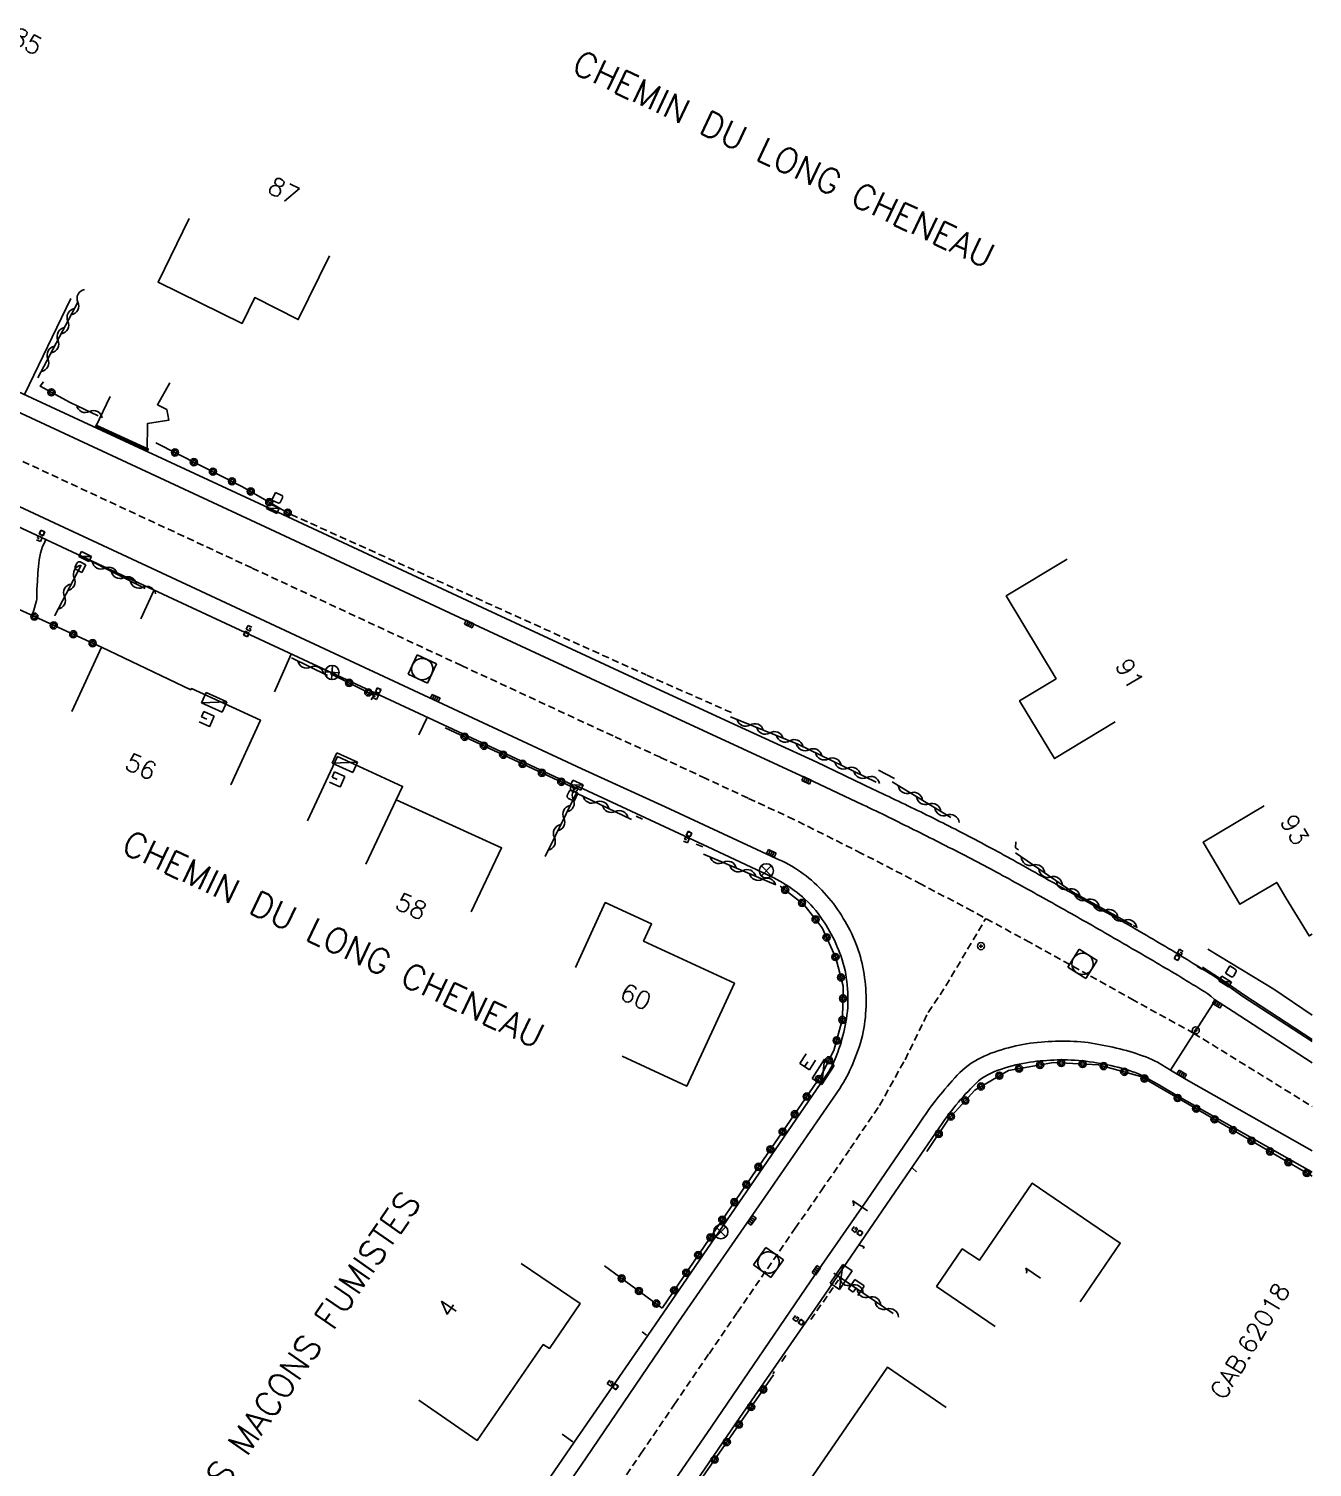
# Model space of a CAD drawing. Header units: millimetres. Extents: x 150015 to 151000, y 151000 to 152000.
# Drawn here: x 150909.8 to 151000, y 151450.7 to 151551.8 of the extents above; entities that cross this region are included whole.
import ezdxf
from ezdxf.enums import TextEntityAlignment as Align

# ---------------------------------------------------------------- set-up
doc = ezdxf.new("R2010")
doc.units = ezdxf.units.MM
doc.linetypes.add('DASHED', pattern=[0.75, 0.5, -0.25])
doc.layers.get('0').update_dxf_attribs({"linetype": 'CONTINUOUS'})
for name, color, linetype in [('W0001', 6, 'DASHED'), ('W0003', 5, 'CONTINUOUS'), ('W0008', 7, 'CONTINUOUS'), ('W0014', 7, 'CONTINUOUS'), ('W0016', 2, 'CONTINUOUS'), ('W0017', 7, 'CONTINUOUS'), ('W0100', 7, 'CONTINUOUS'), ('W0101', 7, 'CONTINUOUS'), ('W0103', 1, 'CONTINUOUS'), ('W0106', 7, 'CONTINUOUS'), ('W0112', 1, 'DASHED'), ('W0213', 2, 'CONTINUOUS'), ('W0310', 3, 'CONTINUOUS'), ('W0312', 3, 'CONTINUOUS'), ('W0322', 7, 'CONTINUOUS'), ('W0400', 7, 'CONTINUOUS'), ('W0420', 7, 'CONTINUOUS'), ('W0425', 7, 'CONTINUOUS'), ('W0430', 7, 'CONTINUOUS'), ('W0432', 7, 'CONTINUOUS'), ('W0438', 7, 'CONTINUOUS'), ('W0469', 7, 'CONTINUOUS'), ('W0856', 7, 'CONTINUOUS'), ('W0989', 7, 'CONTINUOUS'), ('W0991', 7, 'CONTINUOUS'), ('W1102', 7, 'CONTINUOUS'), ('W1336', 3, 'CONTINUOUS'), ('W1338', 7, 'CONTINUOUS')]:
    doc.layers.add(name, color=color, linetype=linetype)
doc.styles.get("Standard").update_dxf_attribs({"font": 'romans.shx', "width": 0.85})

# ---------------------------------------------------------------- blocks, each defined once
blk = doc.blocks.new('T856')
for p, q in [((-0.125, 0), (0.125, 0)), ((0, 0.125), (0, -0.125))]:
    blk.add_line(p, q)
blk.add_ellipse((0, 0), major_axis=(-0.177, 0.177), ratio=1, start_param=3.9269908, end_param=10.2101761)
blk = doc.blocks.new('T438')
for p, q in [((0.15, 1.1), (-0.3, 1.1)), ((-0.3, 1.1), (-0.3, 0.5)), ((-0.4, 0.2), (0.4, 0.2)), ((-0.4, -0.2), (-0.4, 0.2)), ((-0.3, 0.5), (0.15, 0.5)), ((0.3, 0.65), (0.3, 0.95)), ((0.4, 0.2), (0.4, -0.2))]:
    blk.add_line(p, q)
at = {"flags": 128}
for points in [[(-0.4, -0.2), (0.4, 0.2)], [(0.4, -0.2), (-0.4, -0.2)]]:
    blk.add_lwpolyline(points, dxfattribs=at)
for centre, major_axis, start_param, end_param in [((0.15, 0.95), (0.106, -0.106), 0.785398, 2.356194), ((0.15, 0.65), (0.106, 0.106), 3.926991, 5.497787)]:
    blk.add_ellipse(centre, major_axis=major_axis, ratio=1, start_param=start_param, end_param=end_param)
blk = doc.blocks.new('T400')
for p, q in [((-0.15, 0.3), (0.15, 0.3)), ((-0.15, -0.25), (-0.15, 0.3)), ((-0.15, 0.15), (0.15, 0.15)), ((-0.15, 0), (0.15, 0)), ((0.15, 0.3), (0.15, -0.25)), ((-0.15, -0.15), (0.15, -0.15)), ((-0.15, -0.25), (-0.15, -0.3)), ((-0.15, -0.3), (0.15, -0.3)), ((0.15, -0.3), (0.15, -0.25))]:
    blk.add_line(p, q)
blk = doc.blocks.new('T420')
for p, q in [((0.75, 0.75), (-0.75, 0.75)), ((-0.75, 0.75), (-0.75, -0.75)), ((0.75, 0.75), (0.75, -0.75)), ((0.75, -0.75), (-0.75, -0.75))]:
    blk.add_line(p, q)
blk.add_ellipse((0, 0), major_axis=(-0.53, 0.53), ratio=1, start_param=3.926991, end_param=10.210176)
blk = doc.blocks.new('T425')
for p, q in [((-0.15, 0.6), (0.15, 0.6)), ((-0.15, 0.6), (-0.15, 0.3)), ((-0.15, 0.3), (0.15, 0.3)), ((-0.15, 0.15), (0.15, 0.15)), ((-0.15, -0.15), (-0.15, 0.15)), ((0, 0.45), (0.15, 0.45)), ((0.15, 0.45), (0.15, 0.3)), ((0.15, 0.15), (0.15, -0.15)), ((0.15, -0.15), (-0.15, -0.15))]:
    blk.add_line(p, q)
blk.add_ellipse((0, 0), major_axis=(-0.106, 0.106), ratio=1, start_param=3.926991, end_param=10.210176)
blk = doc.blocks.new('T469')
at = {"color": 0, "linetype": 'Continuous', "flags": 128}
for points in [[(-0.35, 0.35), (0.35, -0.35)], [(-0.35, -0.35), (0.35, 0.35)]]:
    blk.add_lwpolyline(points, dxfattribs=at)
at = {"color": 0, "linetype": 'Continuous'}
blk.add_circle((0, 0), 0.5, dxfattribs=at)
blk = doc.blocks.new('T432')
at = {"flags": 128}
for points in [[(-0.4, 2.1), (-0.4, 1.3)], [(-0.39, 2.1), (0.41, 2.1)], [(-0.4, 1.3), (0.4, 1.3)], [(0, 1.7), (0.4, 1.7)], [(0.4, 1.3), (0.4, 1.7)], [(0.8, 0.8), (-0.8, 0.8)], [(-0.8, 0.8), (-0.8, 0)], [(0.8, 0.8), (-0.8, 0)], [(-0.8, 0), (0.8, 0)], [(0.8, 0), (0.8, 0.8)]]:
    blk.add_lwpolyline(points, dxfattribs=at)
blk = doc.blocks.new('t310o')
at = {"color": 0, "linetype": 'Continuous'}
for centre, start, end in [((-0.5, 0.38), 216.8699, 323.1304), ((0.5, -0.37), 36.8699, 143.1303)]:
    blk.add_arc(centre, 0.625, start, end, dxfattribs=at)
blk = doc.blocks.new('t322o')
at = {"color": 0, "linetype": 'Continuous'}
for radius in [0.25, 0.15]:
    blk.add_circle((0, 0), radius, dxfattribs=at)
blk = doc.blocks.new('T430')
at = {"flags": 128}
for points in [[(-0.4, 2.1), (0.4, 2.1)], [(-0.4, 2.1), (-0.4, 1.3)], [(-0.4, 1.7), (0, 1.7)], [(-0.4, 1.3), (0.4, 1.3)], [(0.8, 0.8), (-0.8, 0.8)], [(-0.8, 0.8), (-0.8, 0)], [(0.8, 0.8), (-0.8, 0)], [(-0.8, 0), (0.8, 0)], [(0.8, 0), (0.8, 0.8)]]:
    blk.add_lwpolyline(points, dxfattribs=at)

msp = doc.modelspace()

# ---------------------------------------------------------------- linework, layer by layer
at = {"layer": 'W0001'}
for points in [[(150854.81, 151546.79), (150904.58, 151523.59), (150925.46, 151513.89), (150940.18, 151507.04), (150950.94, 151502.05)], [(150991.68, 151481.19), (150991.68, 151481.19), (150987.47, 151483.51), (150984.27, 151485.3), (150980.16, 151487.57), (150976.12, 151489.77), (150972.5, 151491.68), (150968.32, 151493.84), (150963.55, 151496.23), (150960.33, 151497.72), (150957.36, 151499.1), (150954.17, 151500.59), (150950.94, 151502.05)], [(150950.52, 151448.32), (150952.82, 151451.68), (150955.17, 151455.13), (150957.59, 151458.68), (150959.58, 151461.59), (150961.69, 151464.65), (150963.65, 151467.49), (150965.48, 151470.13), (150967.52, 151473.09), (150969.58, 151476.12), (150971.37, 151479.34), (150973, 151482.66), (150974.24, 151484.53), (150977.05, 151489.26)], [(150991.68, 151481.19), (151000, 151476.05)]]:
    msp.add_lwpolyline(points, dxfattribs=at)
at = {"layer": 'W0003'}
for points in [[(150914.46, 151523.83), (150918.11, 151522.14), (150918.17, 151522.25), (150914.51, 151523.94), (150914.46, 151523.83)], [(150914.46, 151523.83), (150918.11, 151522.14), (150918.17, 151522.25)]]:
    msp.add_lwpolyline(points, dxfattribs=at)
at = {"layer": 'W0008'}
for points in [[(150855.74, 151549.66), (150905.86, 151526.32), (150926.74, 151516.63), (150941.45, 151509.77), (150952.2, 151504.78)], [(150948.64, 151499.79), (150918.75, 151513.72), (150911.55, 151517.07), (150887.93, 151528.07), (150875.38, 151533.9), (150868.85, 151536.91), (150853.88, 151543.92)], [(150993.13, 151483.58), (150992.87, 151483.8), (150992.66, 151483.96), (150992.45, 151484.1), (150992.24, 151484.23), (150992.02, 151484.36), (150991.81, 151484.5), (150991.59, 151484.63), (150991.38, 151484.76), (150991.17, 151484.89), (150990.96, 151485.02), (150990.75, 151485.14), (150990.54, 151485.27), (150990.33, 151485.4), (150990.12, 151485.52), (150989.91, 151485.65), (150989.69, 151485.78), (150989.48, 151485.9), (150989.27, 151486.03), (150989.06, 151486.15), (150988.84, 151486.28), (150988.63, 151486.4), (150988.42, 151486.52), (150988.2, 151486.65), (150987.99, 151486.77), (150987.78, 151486.9), (150987.57, 151487.02), (150987.35, 151487.14), (150987.14, 151487.27), (150986.93, 151487.39), (150986.71, 151487.51), (150986.5, 151487.64), (150986.28, 151487.76), (150986.06, 151487.89), (150985.85, 151488.01), (150985.63, 151488.14), (150985.42, 151488.26), (150985.2, 151488.39), (150984.98, 151488.51), (150984.77, 151488.63), (150984.55, 151488.76), (150984.34, 151488.88), (150984.12, 151489.01), (150983.9, 151489.13), (150983.69, 151489.25), (150983.47, 151489.38), (150983.25, 151489.5), (150983.04, 151489.62), (150982.82, 151489.74), (150982.6, 151489.87), (150982.38, 151489.99), (150982.17, 151490.11), (150981.95, 151490.23), (150981.73, 151490.36), (150981.51, 151490.48), (150981.3, 151490.6), (150981.08, 151490.72), (150980.86, 151490.84), (150980.64, 151490.96), (150980.43, 151491.08), (150980.21, 151491.2), (150979.99, 151491.32), (150979.77, 151491.44), (150979.56, 151491.56), (150979.34, 151491.68), (150979.12, 151491.8), (150978.9, 151491.92), (150978.68, 151492.04), (150978.46, 151492.16), (150978.24, 151492.27), (150978.03, 151492.39), (150977.81, 151492.51), (150977.59, 151492.63), (150977.37, 151492.75), (150977.15, 151492.86), (150976.93, 151492.98), (150976.71, 151493.1), (150976.48, 151493.22), (150976.26, 151493.33), (150976.04, 151493.45), (150975.81, 151493.57), (150975.59, 151493.69), (150975.36, 151493.8), (150975.14, 151493.92), (150974.91, 151494.03), (150974.69, 151494.15), (150974.46, 151494.26), (150974.24, 151494.38), (150974.01, 151494.49), (150973.79, 151494.61), (150973.57, 151494.72), (150973.34, 151494.83), (150973.12, 151494.94), (150972.9, 151495.06), (150972.67, 151495.17), (150972.45, 151495.28), (150972.23, 151495.39), (150972, 151495.5), (150971.78, 151495.61), (150971.56, 151495.72), (150971.33, 151495.83), (150971.11, 151495.95), (150970.88, 151496.06), (150970.66, 151496.17), (150970.43, 151496.28), (150970.21, 151496.39), (150969.99, 151496.5), (150969.76, 151496.61), (150969.54, 151496.71), (150969.31, 151496.82), (150969.09, 151496.93), (150968.86, 151497.04), (150968.64, 151497.15), (150968.41, 151497.26), (150964.94, 151498.9), (150952.2, 151504.78)], [(150948.64, 151499.79), (150954.51, 151497.11), (150962.31, 151493.48), (150962.53, 151493.38), (150962.76, 151493.28), (150962.98, 151493.17), (150963.19, 151493.06), (150963.4, 151492.94), (150963.61, 151492.82), (150963.82, 151492.68), (150964.02, 151492.55), (150964.22, 151492.41), (150964.41, 151492.26), (150964.6, 151492.1), (150964.79, 151491.95), (150964.98, 151491.78), (150965.16, 151491.61), (150965.34, 151491.43), (150965.52, 151491.25), (150965.69, 151491.07), (150965.85, 151490.88), (150966.01, 151490.69), (150966.17, 151490.5), (150966.33, 151490.31), (150966.48, 151490.11), (150966.62, 151489.9), (150966.76, 151489.7), (150966.9, 151489.49), (150967.03, 151489.27), (150967.16, 151489.06), (150967.29, 151488.84), (150967.4, 151488.62), (150967.52, 151488.41), (150967.62, 151488.18), (150967.73, 151487.96), (150967.82, 151487.73), (150967.92, 151487.51), (150968, 151487.28), (150968.08, 151487.05), (150968.16, 151486.81), (150968.23, 151486.57), (150968.29, 151486.34), (150968.35, 151486.1), (150968.4, 151485.85), (150968.45, 151485.6), (150968.49, 151485.35), (150968.53, 151485.1), (150968.56, 151484.84), (150968.58, 151484.59), (150968.61, 151484.34), (150968.62, 151484.09), (150968.63, 151483.83), (150968.63, 151483.58), (150968.63, 151483.33), (150968.63, 151483.07), (150968.62, 151482.82), (150968.6, 151482.57), (150968.58, 151482.31), (150968.55, 151482.06), (150968.52, 151481.8), (150968.48, 151481.54), (150968.43, 151481.29), (150968.38, 151481.03), (150968.31, 151480.78), (150968.24, 151480.53), (150968.16, 151480.28), (150968.07, 151480.04), (150967.99, 151479.79), (150967.89, 151479.55), (150967.8, 151479.31), (150967.7, 151479.06), (150967.6, 151478.83), (150967.5, 151478.61), (150967.39, 151478.38), (150967.28, 151478.16), (150967.16, 151477.94), (150967.04, 151477.73), (150966.91, 151477.52), (150966.78, 151477.31), (150961.94, 151470.29), (150955.45, 151460.93), (150948.96, 151451.36), (150942.58, 151442.09)], [(151000, 151479.13), (150994.44, 151482.73), (150993.13, 151483.58)], [(150954.14, 151448.27), (150957.78, 151453.59), (150964.75, 151463.79), (150968.7, 151469.5), (150972.25, 151474.67), (150972.38, 151474.88), (150972.52, 151475.09), (150972.66, 151475.3), (150972.8, 151475.5), (150972.95, 151475.71), (150973.09, 151475.91), (150973.24, 151476.11), (150973.39, 151476.31), (150973.55, 151476.51), (150973.7, 151476.71), (150973.86, 151476.9), (150974.02, 151477.09), (150974.18, 151477.28), (150974.35, 151477.47), (150974.52, 151477.67), (150974.69, 151477.86), (150974.86, 151478.06), (150975.04, 151478.25), (150975.22, 151478.43), (150975.41, 151478.61), (150975.6, 151478.78), (150975.8, 151478.94), (150976.02, 151479.09), (150976.24, 151479.22), (150976.47, 151479.35), (150976.7, 151479.47), (150976.94, 151479.59), (150977.17, 151479.69), (150977.41, 151479.79), (150977.66, 151479.88), (150977.9, 151479.96), (150978.15, 151480.04), (150978.4, 151480.12), (150978.65, 151480.18), (150978.9, 151480.25), (150979.16, 151480.31), (150979.41, 151480.36), (150979.66, 151480.41), (150979.91, 151480.46), (150980.17, 151480.5), (150980.42, 151480.53), (150980.67, 151480.56), (150980.93, 151480.58), (150981.18, 151480.6), (150981.44, 151480.62), (150981.69, 151480.63), (150981.95, 151480.64), (150982.2, 151480.64), (150982.46, 151480.64), (150982.72, 151480.64), (150982.97, 151480.64), (150983.23, 151480.63), (150983.48, 151480.61), (150983.74, 151480.59), (150983.99, 151480.57), (150984.24, 151480.54), (150984.49, 151480.5), (150984.74, 151480.46), (150984.99, 151480.42), (150985.24, 151480.37), (150985.49, 151480.32), (150985.74, 151480.27), (150985.99, 151480.22), (150986.23, 151480.16), (150986.48, 151480.1), (150986.71, 151480.04), (150986.94, 151479.98), (150987.17, 151479.91), (150987.4, 151479.84), (150987.62, 151479.77), (150987.85, 151479.69), (150988.07, 151479.61), (150988.29, 151479.53), (150988.51, 151479.45), (150988.72, 151479.36), (150988.92, 151479.27), (150989.12, 151479.16), (150990.03, 151478.61)], [(150990.03, 151478.61), (150991.14, 151477.96), (151000, 151472.94)]]:
    msp.add_lwpolyline(points, dxfattribs=at)
at = {"layer": 'W0014'}
for points in [[(150856.14, 151550.9), (150906.4, 151527.5), (150927.28, 151517.81), (150942, 151510.95), (150952.89, 151505.9)], [(150948.08, 151498.6), (150918.19, 151512.53), (150911, 151515.88), (150896.11, 151522.8), (150896.11, 151522.8), (150895.31, 151521.04), (150887.02, 151524.87), (150872.77, 151531.47), (150871.62, 151532), (150865.08, 151535.01), (150852.86, 151540.74)], [(150993.81, 151484.71), (150993.81, 151484.71), (150993.81, 151484.71), (150993.34, 151485.05), (150993.13, 151485.18), (150992.92, 151485.32), (150992.7, 151485.45), (150992.49, 151485.58), (150992.28, 151485.71), (150992.07, 151485.84), (150991.85, 151485.98), (150991.63, 151486.11), (150991.42, 151486.24), (150991.2, 151486.37), (150990.99, 151486.5), (150990.77, 151486.63), (150990.55, 151486.77), (150990.34, 151486.9), (150990.12, 151487.03), (150989.9, 151487.16), (150989.68, 151487.29), (150989.47, 151487.41), (150989.25, 151487.54), (150989.03, 151487.67), (150988.81, 151487.8), (150988.59, 151487.93), (150988.37, 151488.06), (150988.16, 151488.18), (150987.94, 151488.31), (150987.72, 151488.44), (150987.5, 151488.56), (150987.29, 151488.69), (150987.08, 151488.81), (150986.86, 151488.93), (150986.65, 151489.05), (150986.43, 151489.17), (150986.22, 151489.3), (150986, 151489.42), (150985.79, 151489.54), (150985.57, 151489.66), (150985.35, 151489.78), (150985.14, 151489.9), (150984.92, 151490.02), (150984.71, 151490.14), (150984.49, 151490.26), (150984.28, 151490.38), (150984.06, 151490.5), (150983.84, 151490.62), (150983.63, 151490.74), (150983.41, 151490.86), (150983.19, 151490.99), (150982.97, 151491.11), (150982.75, 151491.24), (150982.53, 151491.36), (150982.31, 151491.49), (150982.09, 151491.61), (150981.87, 151491.74), (150981.64, 151491.86), (150981.42, 151491.99), (150981.2, 151492.11), (150980.98, 151492.24), (150980.76, 151492.36), (150980.54, 151492.49), (150980.32, 151492.61), (150980.1, 151492.74), (150979.87, 151492.86), (150979.65, 151492.98), (150979.43, 151493.11), (150979.21, 151493.23), (150978.99, 151493.36), (150978.76, 151493.48), (150978.54, 151493.6), (150978.32, 151493.72), (150978.1, 151493.85), (150977.87, 151493.97), (150977.65, 151494.09), (150977.43, 151494.21), (150977.2, 151494.33), (150976.98, 151494.45), (150976.75, 151494.58), (150976.52, 151494.7), (150976.29, 151494.82), (150976.07, 151494.94), (150975.84, 151495.06), (150975.61, 151495.17), (150975.38, 151495.29), (150975.15, 151495.41), (150974.92, 151495.53), (150974.69, 151495.64), (150974.47, 151495.75), (150974.25, 151495.87), (150974.03, 151495.98), (150973.8, 151496.09), (150973.58, 151496.2), (150973.36, 151496.31), (150973.13, 151496.42), (150972.91, 151496.53), (150972.69, 151496.64), (150972.47, 151496.75), (150972.24, 151496.86), (150972.02, 151496.97), (150971.79, 151497.07), (150971.57, 151497.18), (150971.35, 151497.29), (150971.12, 151497.4), (150970.9, 151497.51), (150970.67, 151497.61), (150970.45, 151497.72), (150970.22, 151497.83), (150970, 151497.93), (150969.77, 151498.04), (150969.55, 151498.15), (150969.32, 151498.25), (150969.1, 151498.36), (150965.17, 151500.24), (150959.02, 151503.07), (150952.89, 151505.9)], [(150948.43, 151498.51), (150953.12, 151496.34), (150957.51, 151494.3), (150961.71, 151492.33), (150961.93, 151492.22), (150962.14, 151492.11), (150962.36, 151492), (150962.57, 151491.88), (150962.78, 151491.76), (150962.98, 151491.63), (150963.19, 151491.5), (150963.39, 151491.37), (150963.58, 151491.23), (150963.78, 151491.08), (150963.97, 151490.93), (150964.16, 151490.78), (150964.36, 151490.6), (150964.55, 151490.42), (150964.74, 151490.23), (150964.92, 151490.03), (150965.09, 151489.83), (150965.26, 151489.62), (150965.41, 151489.41), (150965.55, 151489.2), (150965.69, 151489), (150965.82, 151488.79), (150965.94, 151488.59), (150966.07, 151488.37), (150966.18, 151488.16), (150966.3, 151487.95), (150966.41, 151487.73), (150966.51, 151487.51), (150966.61, 151487.28), (150966.7, 151487.06), (150966.79, 151486.83), (150966.87, 151486.6), (150966.96, 151486.35), (150967.03, 151486.11), (150967.09, 151485.86), (150967.15, 151485.6), (150967.2, 151485.35), (150967.24, 151485.1), (150967.28, 151484.84), (150967.31, 151484.59), (150967.33, 151484.33), (150967.35, 151484.07), (150967.36, 151483.81), (150967.36, 151483.54), (150967.36, 151483.28), (150967.34, 151483.01), (150967.32, 151482.75), (150967.28, 151482.48), (150967.25, 151482.22), (150967.21, 151481.98), (150967.16, 151481.74), (150967.11, 151481.5), (150967.06, 151481.27), (150967, 151481.03), (150966.93, 151480.79), (150966.87, 151480.56), (150966.8, 151480.33), (150966.72, 151480.1), (150966.64, 151479.87), (150966.55, 151479.63), (150966.46, 151479.4), (150966.36, 151479.18), (150966.26, 151478.95), (150966.14, 151478.73), (150966.02, 151478.51), (150960.8, 151470.91), (150953.55, 151460.34), (150947.86, 151452.08), (150941.36, 151442.63)], [(151000, 151480.62), (150995.12, 151483.78), (150993.81, 151484.71)], [(150953.58, 151445.15), (150959.76, 151454.2), (150965.45, 151462.43), (150970.67, 151470.05), (150974.03, 151474.92), (150974.18, 151475.13), (150974.33, 151475.34), (150974.48, 151475.55), (150974.63, 151475.75), (150974.79, 151475.95), (150974.95, 151476.15), (150975.12, 151476.35), (150975.28, 151476.54), (150975.45, 151476.74), (150975.62, 151476.93), (150975.8, 151477.11), (150975.98, 151477.3), (150976.16, 151477.49), (150976.35, 151477.67), (150976.54, 151477.85), (150976.75, 151478.01), (150976.97, 151478.15), (150977.2, 151478.28), (150977.43, 151478.39), (150977.67, 151478.5), (150977.91, 151478.6), (150978.15, 151478.68), (150978.4, 151478.76), (150978.65, 151478.84), (150978.9, 151478.9), (150979.15, 151478.97), (150979.4, 151479.02), (150979.66, 151479.08), (150979.9, 151479.12), (150980.14, 151479.16), (150980.38, 151479.2), (150980.62, 151479.23), (150980.86, 151479.25), (150981.1, 151479.27), (150981.34, 151479.29), (150981.59, 151479.3), (150981.83, 151479.31), (150982.07, 151479.32), (150982.31, 151479.32), (150982.56, 151479.32), (150982.8, 151479.32), (150983.06, 151479.31), (150983.31, 151479.3), (150983.57, 151479.28), (150983.83, 151479.26), (150984.08, 151479.23), (150984.34, 151479.2), (150984.59, 151479.16), (150984.84, 151479.12), (150985.1, 151479.08), (150985.35, 151479.03), (150985.6, 151478.98), (150985.84, 151478.93), (150986.09, 151478.87), (150986.34, 151478.81), (150986.58, 151478.74), (150986.82, 151478.67), (150987.07, 151478.6), (150987.31, 151478.52), (150987.55, 151478.44), (150987.79, 151478.34), (150988.03, 151478.24), (150988.26, 151478.12), (150989.26, 151477.54)], [(150989.26, 151477.54), (150990.48, 151476.82), (151000, 151471.43)]]:
    msp.add_lwpolyline(points, dxfattribs=at)
at = {"layer": 'W0016'}
msp.add_lwpolyline([(150990.03, 151478.61), (150991.81, 151481.4), (150993.19, 151483.54)], dxfattribs=at)
at = {"layer": 'W0017'}
for points in [[(150912.71, 151532.83), (150909.47, 151526.08)], [(150919.67, 151526.9), (150918.81, 151525.37), (150919.46, 151525.03), (150919.62, 151524.29), (150918.1, 151524.04), (150918.08, 151522.12)], [(150914.47, 151523.84), (150915.49, 151525.95)], [(150910.94, 151515.84), (150910.84, 151515.62), (150910.74, 151515.4), (150910.66, 151515.17), (150910.59, 151514.94), (150910.53, 151514.71), (150910.49, 151514.47), (150910.44, 151514.01), (150910.4, 151513.55), (150910.37, 151512.95), (150910.34, 151512.4), (150910.33, 151511.85), (150910.32, 151511.72), (150910.3, 151511.59), (150910.24, 151511.34), (150910.17, 151511.09), (150910.09, 151510.85), (150910, 151510.61)], [(150917.65, 151510.31), (150918.58, 151512.37)], [(150928.22, 151507.84), (150927.04, 151505.18)], [(150933.84, 151504.62), (150934.02, 151504.94), (150933.94, 151504.98), (150933.98, 151505.11)], [(150937.75, 151503.35), (150937.19, 151502.18)], [(150972.17, 151471.45), (150971.88, 151471.74)], [(150968.12, 151466.32), (150968.49, 151466.18)], [(150953.2, 151459.99), (150952.89, 151460.21)], [(150947.27, 151453.03), (150948.01, 151452.48)]]:
    msp.add_lwpolyline(points, dxfattribs=at)
at = {"layer": 'W0100'}
for points in [[(150921.05, 151538.46), (150918.86, 151533.97), (150924.76, 151531.08), (150925.65, 151532.89), (150928.71, 151531.35), (150930.9, 151535.84)], [(150923.96, 151498.65), (150926.05, 151503.2), (150921.2, 151505.42), (150921.15, 151505.34), (150921.15, 151505.34), (150914.87, 151508.34), (150912.78, 151503.8)], [(150940.86, 151489.72), (150943, 151494.24), (150935.59, 151497.6)]]:
    msp.add_lwpolyline(points, dxfattribs=at)
at = {"layer": 'W0101'}
for points in [[(150982.77, 151514.51), (150978.49, 151511.93), (150981.99, 151506.11), (150979.42, 151504.56), (150981.87, 151500.5), (150986.15, 151503.08)], [(150996.62, 151497.17), (150992.32, 151494.62), (150994.91, 151490.26), (150997.5, 151491.8), (150998.15, 151490.71), (150999.78, 151488.04), (151000, 151488.17)], [(150951.48, 151479.58), (150956.02, 151477.48), (150959.37, 151484.71), (150952.99, 151487.67), (150953.55, 151488.88), (150950.29, 151490.38), (150948.2, 151485.83)], [(150977.71, 151460.58), (150973.59, 151463.41), (150975.39, 151466.04), (150976.61, 151465.26), (150980.32, 151470.67), (150986.5, 151466.45), (150983.69, 151462.32)], [(150937.18, 151455.42), (150941.3, 151452.59), (150945.93, 151459.32), (150946.37, 151459.05), (150948.52, 151462.21), (150944.39, 151465.03)], [(150974.26, 151454.91), (150970.14, 151457.74), (150964.37, 151449.34), (150968.49, 151446.51)]]:
    msp.add_lwpolyline(points, dxfattribs=at)
at = {"layer": 'W0103'}
msp.add_lwpolyline([(150935.59, 151497.6), (150936.04, 151498.54), (150931.48, 151500.64), (150929.35, 151496.12)], dxfattribs=at)
at = {"layer": 'W0106'}
msp.add_lwpolyline([(150969.5, 151499.68), (150970.64, 151499.09)], dxfattribs=at)
at = {"layer": 'W0112'}
for points in [[(150928.21, 151517.65), (150953.18, 151506.38)], [(150959.16, 151503.73), (150953.18, 151506.38)], [(150952.46, 151496.45), (150952.98, 151496.21)], [(150956.69, 151494.49), (150957.23, 151494.26)], [(150979.34, 151494.09), (150979.13, 151494.23), (150979.15, 151494.65)], [(150987.72, 151488.64), (150987.42, 151488.78)], [(150992.24, 151485.71), (150991.89, 151485.92)], [(150968.49, 151466.2), (150968.42, 151466.08)], [(150964.75, 151461.08), (150966.69, 151463.88)], [(150962.7, 151458.14), (150963.02, 151458.6)], [(150962.1, 151457.27), (150962.16, 151457.43)]]:
    msp.add_lwpolyline(points, dxfattribs=at)
at = {"layer": 'W0213'}
for points in [[(150993.88, 151484.81), (150992.28, 151485.85)], [(151000, 151480.77), (150995.19, 151483.89), (150993.88, 151484.81)]]:
    msp.add_lwpolyline(points, dxfattribs=at)
at = {"layer": 'W0310'}
for points in [[(150913.21, 151532.58), (150910.41, 151527.26)], [(150912.68, 151525.53), (150914.64, 151524.58)], [(150911.58, 151510.57), (150911.59, 151510.56), (150913.44, 151514.09)], [(150917.94, 151512.46), (150913.78, 151514.57)], [(150930.77, 151506.34), (150928.23, 151507.58)], [(150969.35, 151498.85), (150963.84, 151501.51), (150959.09, 151503.43)], [(150974.59, 151496.37), (150970.47, 151498.86)], [(150948.28, 151498.08), (150952.13, 151496.23)], [(150957.21, 151493.79), (150962.29, 151491.62)], [(150987.35, 151488.82), (150983.17, 151491.11), (150979.13, 151493.87)]]:
    msp.add_lwpolyline(points, dxfattribs=at)
at = {"layer": 'W0312'}
msp.add_lwpolyline([(151000, 151482.46), (150997.31, 151484.29), (150992.65, 151487.11)], dxfattribs=at)
at = {"layer": 'W0322'}
for points in [[(150910.81, 151526.97), (150910.57, 151526.66), (150912.68, 151525.53)], [(150918.7, 151522.69), (150924.78, 151519.6), (150928.22, 151517.64)], [(150914.87, 151508.33), (150908.79, 151511.11)], [(150933.95, 151504.99), (150930.95, 151506.49)], [(150947.99, 151498.5), (150939.04, 151502.66)], [(150962.6, 151491.53), (150964.26, 151490.25), (150965.55, 151488.6), (150966.5, 151486.5), (150967.02, 151484.51), (150966.98, 151482.21), (150966.37, 151479.99), (150965.48, 151478.23), (150960.59, 151471.13), (150954.3, 151461.89)], [(150972.91, 151472.88), (150974.43, 151475.16), (150976.27, 151477.21), (150978.64, 151478.59), (150981.82, 151479.14), (150984.98, 151478.99), (150987.95, 151478.17), (150989.24, 151477.41)], [(151000, 151471.16), (150989.24, 151477.41)], [(150957.12, 151450.01), (150962.13, 151457.2)]]:
    msp.add_lwpolyline(points, dxfattribs=at)
at = {"layer": 'W1102'}
msp.add_lwpolyline([(150933.46, 151493.08), (150935.59, 151497.6)], dxfattribs=at)
at = {"layer": 'W1336'}
for points in [[(150946.06, 151493.61), (150948.27, 151498.1)], [(150970.53, 151461.51), (150966.36, 151464.34)]]:
    msp.add_lwpolyline(points, dxfattribs=at)
at = {"layer": 'W1338'}
msp.add_lwpolyline([(150954.3, 151461.89), (150950.24, 151464.85)], dxfattribs=at)

# ---------------------------------------------------------------- block references
at = {"layer": 'W0310'}
for p, rotation in [((150913.21, 151532.57), 242.2248074894171), ((150912.51, 151531.24), 242.2248074894171), ((150911.81, 151529.91), 242.2248074894171), ((150911.11, 151528.59), 242.2248074894171), ((150914.03, 151524.88), 334.0917337772376), ((150912.97, 151513.2), 62.3035705792139), ((150915.11, 151513.89), 153.1281064860416), ((150916.45, 151513.22), 153.1281064860416), ((150912.28, 151511.88), 62.3035705792139), ((150917.79, 151512.54), 153.1281064860416), ((150929.58, 151506.93), 154.0097538302534), ((150960.48, 151502.87), 157.969837090275), ((150961.87, 151502.31), 157.969837090275), ((150963.26, 151501.75), 157.969837090275), ((150964.63, 151501.13), 154.2439497527687), ((150965.98, 151500.48), 154.2439497527687), ((150967.33, 151499.83), 154.2439497527687), ((150968.68, 151499.18), 154.2439497527687), ((150971.75, 151498.09), 148.8094690558935), ((150949.64, 151497.43), 334.2551867677143), ((150950.99, 151496.78), 334.2551867677143), ((150973.04, 151497.31), 148.8094690558935), ((150974.32, 151496.53), 148.8094690558935), ((150958.59, 151493.2), 336.8016476582092), ((150980.37, 151493.02), 145.6679945248898), ((150959.96, 151492.61), 336.8016476582092), ((150961.34, 151492.02), 336.8016476582092), ((150981.61, 151492.18), 145.6679945248898), ((150982.85, 151491.33), 145.6679945248898), ((150984.15, 151490.57), 151.2236455466129), ((150985.46, 151489.85), 151.2236455466129), ((150986.78, 151489.13), 151.2236455466129)]:
    msp.add_blockref('t310o', p, dxfattribs=dict(at, rotation=rotation))
at = {"layer": 'W0322'}
for p, rotation in [((150911.36, 151526.24), 331.5943360220018), ((150920.04, 151522.01), 333.0948155391812), ((150921.37, 151521.33), 333.0948155391812), ((150922.71, 151520.66), 333.0948155391812), ((150924.05, 151519.98), 333.0948155391812), ((150925.37, 151519.27), 330.2580005081832), ((150926.67, 151518.52), 330.2580005081832), ((150927.97, 151517.78), 330.2580005081832), ((150910.16, 151510.48), 155.4349415463343), ((150911.52, 151509.86), 155.4349415463343), ((150912.89, 151509.24), 155.4349415463343), ((150914.25, 151508.61), 155.4349415463343), ((150932.29, 151505.82), 153.5389085854768), ((150933.63, 151505.15), 153.5389085854768), ((150940.4, 151502.03), 155.066378003846), ((150941.76, 151501.4), 155.066378003846), ((150943.12, 151500.77), 155.066378003846), ((150944.48, 151500.13), 155.066378003846), ((150945.84, 151499.5), 155.066378003846), ((150947.2, 151498.87), 155.066378003846), ((150962.94, 151491.27), 322.4955077162504), ((150964.13, 151490.36), 322.4955077162504), ((150965.08, 151489.2), 307.9204108771575), ((150965.85, 151487.93), 294.4427543700933), ((150966.48, 151486.56), 294.4427543700933), ((150966.87, 151485.12), 284.6505058440256), ((150967.01, 151483.64), 268.9207492926296), ((150966.96, 151482.14), 254.5255483913223), ((150966.56, 151480.69), 254.5255483913223), ((150966.02, 151479.3), 243.3458144731175), ((150980.87, 151478.97), 9.814186796886869), ((150982.35, 151479.11), 357.2277144406045), ((150983.85, 151479.04), 357.2277144406045), ((150965.31, 151477.98), 235.4180363431976), ((150978, 151478.22), 30.28607128171952), ((150979.39, 151478.72), 9.814186796886869), ((150985.34, 151478.89), 344.6761583051341), ((150986.78, 151478.49), 344.6761583051341), ((150988.2, 151478.02), 329.881468422236), ((150976.71, 151477.46), 30.28607128171952), ((150964.46, 151476.75), 235.4180363431976), ((150975.61, 151476.47), 48.02681278087716), ((150990.54, 151476.65), 149.8768873587923), ((150991.84, 151475.9), 149.8768873587923), ((150963.61, 151475.51), 235.4180363431976), ((150974.6, 151475.35), 48.02681278087716), ((150993.13, 151475.15), 149.8768873587923), ((150962.76, 151474.28), 235.4180363431976), ((150973.74, 151474.13), 56.26730087383526), ((150994.43, 151474.39), 149.8768873587923), ((150961.91, 151473.04), 235.4180363431976), ((150995.73, 151473.64), 149.8768873587923), ((150997.03, 151472.89), 149.8768873587923), ((150961.06, 151471.81), 235.4180363431976), ((150998.32, 151472.14), 149.8768873587923), ((150999.62, 151471.38), 149.8768873587923), ((150960.21, 151470.57), 235.7423290679009), ((150959.37, 151469.33), 235.7423290679009), ((150958.52, 151468.09), 235.7423290679009), ((150957.68, 151466.85), 235.7423290679009), ((150956.83, 151465.61), 235.7423290679009), ((150955.99, 151464.37), 235.7423290679009), ((150955.14, 151463.13), 235.7423290679009), ((150961.41, 151456.17), 55.18028587478211), ((150960.55, 151454.94), 55.18028587478211), ((150959.69, 151453.7), 55.18028587478211), ((150958.84, 151452.47), 55.18028587478211), ((150957.98, 151451.24), 55.18028587478211)]:
    msp.add_blockref('t322o', p, dxfattribs=dict(at, rotation=rotation))
at = {"layer": 'W0400'}
for p, rotation in [((150940.73, 151509.96), 245.0152678211118), ((150938.34, 151504.75), 65.0163642789656), ((150964.44, 151498.97), 245.5293717351076), ((150961.97, 151493.84), 64.31476266434399), ((150993.33, 151483.26), 56.95093308518798), ((150990.82, 151478.32), 59.44284155992897), ((150960.6, 151468.05), 324.8716827121261), ((150965.13, 151464.54), 145.2285792886489)]:
    msp.add_blockref('T400', p, dxfattribs=dict(at, rotation=rotation))
at = {"layer": 'W0420'}
for p, rotation in [((150937.43, 151506.79), 335.0152678211535), ((150983.85, 151486.08), 328.0610589856175), ((150961.77, 151465.09), 54.48932383607412)]:
    msp.add_blockref('T420', p, dxfattribs=dict(at, rotation=rotation))
at = {"layer": 'W0425'}
for p, rotation in [((150910.69, 151516.36), 155.7), ((150925.06, 151509.25), 335.0152678211535), ((150934.33, 151505.27), 155.7), ((150956.19, 151495.19), 155.2276587427368), ((150990.49, 151486.51), 328.6882988059917), ((150968.2, 151467.16), 55.33921538885423), ((150964.07, 151460.89), 54.83745705243842), ((150951.01, 151456.36), 54.81552872383276)]:
    msp.add_blockref('T425', p, dxfattribs=dict(at, rotation=rotation))
at = {"layer": 'W0430', "rotation": 56.78775552282125}
msp.add_blockref('T430', (150965.95, 151478.26), dxfattribs=at)
at = {"layer": 'W0432'}
for p, rotation in [((150922.97, 151504.82), 155.7), ((150932.15, 151500.58), 155.7), ((150966.55, 151464.3), 235.4685522207847)]:
    msp.add_blockref('T432', p, dxfattribs=dict(at, rotation=rotation))
at = {"layer": 'W0438'}
for p, rotation in [((150926.92, 151518.08), 335.0968063923723), ((150913.73, 151514.7), 153.1281064861403), ((150948.3, 151498.64), 155.0663780039606), ((150993.88, 151484.84), 327.9141142837206)]:
    msp.add_blockref('T438', p, dxfattribs=dict(at, rotation=rotation))
at = {"layer": 'W0469', "rotation": 40.89539327102499}
msp.add_blockref('T469', (150931.09, 151506.55), dxfattribs=at)
at = {"layer": 'W0469'}
for p in [(150961.62, 151492.61), (150958.42, 151467.25)]:
    msp.add_blockref('T469', p, dxfattribs=at)
at = {"layer": 'W0856', "rotation": 40.89539327102499}
msp.add_blockref('T856', (150948.1, 151498.4), dxfattribs=at)
at = {"layer": 'W0856'}
for p in [(150976.71, 151487.32), (150991.81, 151481.4)]:
    msp.add_blockref('T856', p, dxfattribs=at)
at = {"layer": 'W1336'}
for p, rotation in [((150948.05, 151497.65), 63.77475826379581), ((150947.38, 151496.31), 63.77475826379581), ((150946.72, 151494.96), 63.77475826379581), ((150967.6, 151463.5), 145.9148554954438), ((150968.84, 151462.66), 145.9148554954438), ((150970.09, 151461.82), 145.9148554954438)]:
    msp.add_blockref('t310o', p, dxfattribs=dict(at, rotation=rotation))
at = {"layer": 'W1338', "rotation": 143.8643409311062}
for p in [(150951.45, 151463.97), (150952.66, 151463.09), (150953.88, 151462.2)]:
    msp.add_blockref('t322o', p, dxfattribs=at)

# ---------------------------------------------------------------- texts
at = {"layer": 'W0989'}
for s, rotation, p in [('CHEMIN DU LONG CHENEAU', 334.6583, (150948.21, 151549.56)), ('CHEMIN DU LONG CHENEAU', 334.6583, (150916.55, 151494.74)), ('RUE DES MACONS FUMISTES', 55.4811, (150917.82, 151442.36))]:
    msp.add_text(s, height=1.75, rotation=rotation, dxfattribs=at).set_placement(p, align=Align.MIDDLE_LEFT)
at = {"layer": 'W0991'}
for s, rotation, p in [('85', 333, (150909.34, 151550.36)), ('87', 333, (150927.41, 151539.85)), ('91', 301.0498, (150986.64, 151506.14)), ('56', 335.7021, (150917.4, 151499.37)), ('93', 300.7014, (150998.23, 151495.18)), ('58', 335.7021, (150936.4, 151489.55)), ('60', 335.3349, (150952.18, 151483.2)), ('1', 55.597, (150968.71, 151468.68)), ('1', 55.597, (150980.87, 151463.94)), ('CAB.62018', 59, (150996.16, 151459.25)), ('4', 55.6702, (150939.73, 151461.53))]:
    msp.add_text(s, height=1.25, rotation=rotation, dxfattribs=at).set_placement(p, align=Align.CENTER)

doc.saveas('drawing.dxf')
